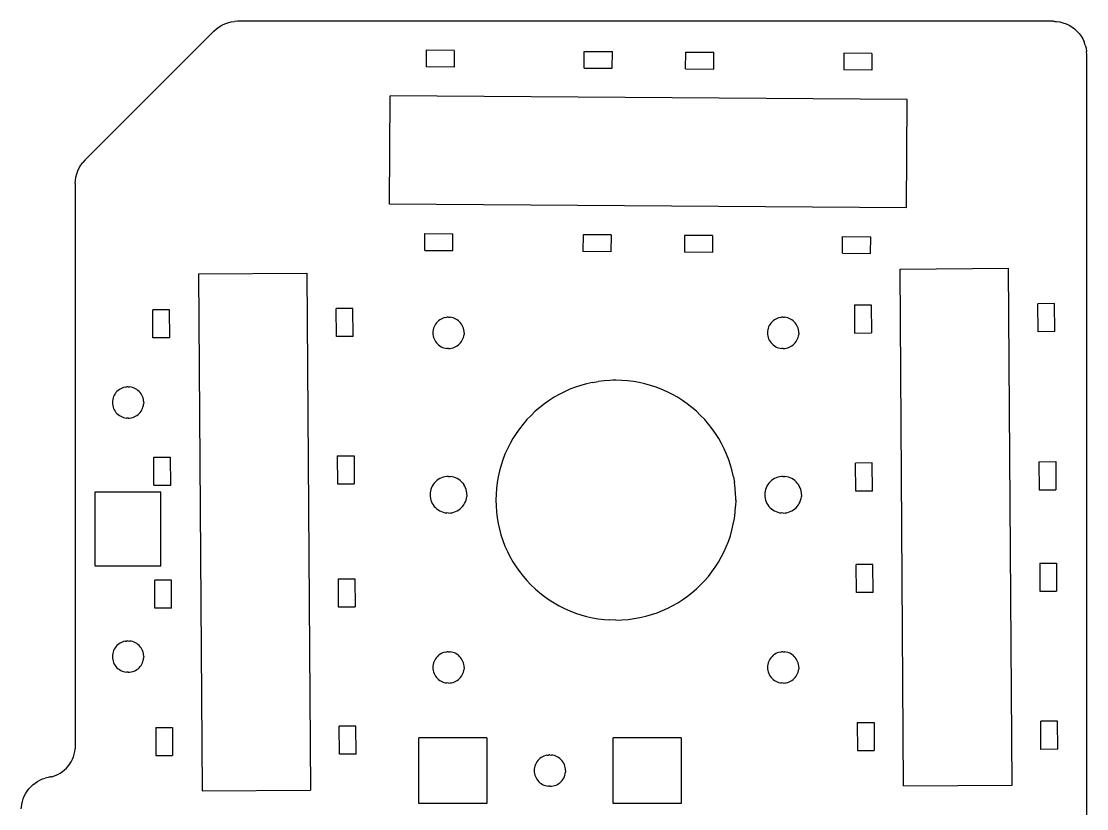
# Model space of a CAD drawing. Header units: millimetres. Extents: x -794 to 1477, y -521 to -225.
# Drawn here: x 56.4 to 155.1, y -312.1 to -239.2 of the extents above; entities that cross this region are included whole.
import ezdxf

# ---------------------------------------------------------------- set-up
doc = ezdxf.new("R2010")
doc.units = ezdxf.units.MM
doc.linetypes.add('HIDDEN', pattern=[9.525, 6.35, -3.175])
doc.layers.get('0').update_dxf_attribs({"color": 253, "lineweight": 70, "true_color": 0x8faf8f})
doc.layers.add('Hidden', color=98, linetype='Continuous', lineweight=70, true_color=0x054805)

msp = doc.modelspace()

# ---------------------------------------------------------------- linework, layer by layer
at = {"color": 98, "lineweight": -3, "true_color": 0x054805}
for p, q in [((74.495, -239.88), (74.739, -239.699)), ((74.739, -239.699), (75, -239.543)), ((75, -239.543), (75.274, -239.413)), ((75.274, -239.413), (75.561, -239.31)), ((75.561, -239.31), (75.855, -239.236)), ((75.855, -239.236), (76.156, -239.192)), ((76.46, -239.177), (76.156, -239.192)), ((152.019, -239.177), (76.46, -239.177)), ((152.038, -239.177), (152.057, -239.177)), ((152.057, -239.177), (152.095, -239.178)), ((152.095, -239.178), (152.171, -239.18)), ((152.171, -239.18), (152.323, -239.191)), ((152.323, -239.191), (152.623, -239.236)), ((152.623, -239.236), (152.918, -239.31)), ((152.918, -239.31), (153.204, -239.412)), ((153.204, -239.412), (153.479, -239.542)), ((153.479, -239.542), (153.74, -239.699)), ((153.74, -239.699), (153.984, -239.88)), ((62.326, -252.028), (74.27, -240.084)), ((74.27, -240.084), (74.495, -239.88)), ((153.984, -239.88), (154.209, -240.084)), ((154.209, -240.084), (154.413, -240.309)), ((154.413, -240.309), (154.595, -240.553)), ((154.595, -240.553), (154.751, -240.814)), ((154.751, -240.814), (154.881, -241.089)), ((154.984, -241.375), (154.881, -241.089)), ((154.984, -241.375), (155.058, -241.67)), ((155.058, -241.67), (155.102, -241.971)), ((93.926, -241.859), (93.915, -243.411)), ((96.528, -241.877), (93.926, -241.859)), ((96.528, -241.877), (96.518, -243.429)), ((108.565, -243.513), (108.576, -241.961)), ((108.576, -241.961), (111.178, -241.979)), ((111.167, -243.531), (111.178, -241.979)), ((117.965, -243.579), (117.976, -242.026)), ((117.976, -242.026), (120.578, -242.045)), ((120.567, -243.597), (120.578, -242.045)), ((132.626, -242.129), (132.615, -243.681)), ((135.228, -242.147), (132.626, -242.129)), ((135.228, -242.147), (135.217, -243.699)), ((155.117, -242.275), (155.102, -241.971)), ((155.117, -330.281), (155.117, -242.275)), ((96.518, -243.429), (93.915, -243.411)), ((108.565, -243.513), (111.167, -243.531)), ((117.965, -243.579), (120.567, -243.597)), ((135.217, -243.699), (132.615, -243.681)), ((90.527, -256.133), (90.597, -246.085)), ((138.498, -246.42), (90.597, -246.085)), ((138.427, -256.468), (138.498, -246.42)), ((61.784, -252.758), (61.941, -252.497)), ((61.941, -252.497), (62.122, -252.253)), ((62.326, -252.028), (62.122, -252.253)), ((61.434, -253.914), (61.479, -253.613)), ((61.479, -253.613), (61.552, -253.319)), ((61.552, -253.319), (61.655, -253.032)), ((61.655, -253.032), (61.784, -252.758)), ((61.419, -254.217), (61.434, -253.914)), ((61.419, -254.217), (61.419, -306.359)), ((138.427, -256.468), (90.527, -256.133)), ((93.797, -260.406), (93.808, -258.854)), ((93.808, -258.854), (96.41, -258.872)), ((96.399, -260.425), (96.41, -258.872)), ((108.458, -258.956), (108.447, -260.509)), ((111.06, -258.975), (108.458, -258.956)), ((111.06, -258.975), (111.048, -260.527)), ((117.857, -259.022), (117.846, -260.574)), ((120.459, -259.04), (117.857, -259.022)), ((120.459, -259.04), (120.448, -260.592)), ((132.496, -260.676), (132.507, -259.124)), ((132.507, -259.124), (135.109, -259.142)), ((135.098, -260.695), (135.109, -259.142)), ((93.797, -260.406), (96.399, -260.425)), ((111.048, -260.527), (108.447, -260.509)), ((120.448, -260.592), (117.846, -260.574)), ((132.496, -260.676), (135.098, -260.695)), ((72.828, -262.587), (82.875, -262.517)), ((82.875, -262.517), (83.209, -310.418)), ((137.826, -262.133), (147.874, -262.063)), ((138.161, -310.034), (137.826, -262.133)), ((148.208, -309.964), (147.874, -262.063)), ((72.828, -262.587), (73.162, -310.488)), ((133.599, -265.463), (135.151, -265.452)), ((133.599, -265.463), (133.617, -268.065)), ((135.151, -265.452), (135.169, -268.054)), ((152.146, -265.334), (150.595, -265.344)), ((150.613, -267.947), (150.595, -265.344)), ((152.165, -267.936), (152.146, -265.334)), ((70.152, -265.906), (68.601, -265.917)), ((68.619, -268.519), (68.601, -265.917)), ((70.171, -268.508), (70.152, -265.906)), ((87.148, -265.787), (85.596, -265.798)), ((85.615, -268.4), (85.596, -265.798)), ((87.166, -268.389), (87.148, -265.787)), ((94.716, -267.365), (94.655, -267.493)), ((94.789, -267.243), (94.716, -267.365)), ((94.874, -267.129), (94.789, -267.243)), ((94.97, -267.023), (94.874, -267.129)), ((95.075, -266.928), (94.97, -267.023)), ((95.189, -266.843), (95.075, -266.928)), ((95.311, -266.77), (95.189, -266.843)), ((95.44, -266.709), (95.311, -266.77)), ((95.574, -266.661), (95.44, -266.709)), ((95.712, -266.626), (95.574, -266.661)), ((95.712, -266.626), (95.853, -266.606)), ((95.924, -266.6), (95.853, -266.606)), ((95.959, -266.599), (95.924, -266.6)), ((95.977, -266.599), (95.959, -266.599)), ((95.995, -266.599), (96.137, -266.606)), ((96.278, -266.626), (96.137, -266.606)), ((96.416, -266.661), (96.278, -266.626)), ((96.55, -266.709), (96.416, -266.661)), ((96.679, -266.77), (96.55, -266.709)), ((96.801, -266.843), (96.679, -266.77)), ((96.915, -266.928), (96.801, -266.843)), ((97.02, -267.024), (96.915, -266.928)), ((97.116, -267.129), (97.02, -267.024)), ((97.201, -267.243), (97.116, -267.129)), ((97.274, -267.365), (97.201, -267.243)), ((97.335, -267.494), (97.274, -267.365)), ((125.716, -267.365), (125.655, -267.493)), ((125.789, -267.243), (125.716, -267.365)), ((125.874, -267.129), (125.789, -267.243)), ((125.97, -267.023), (125.874, -267.129)), ((126.075, -266.928), (125.97, -267.023)), ((126.19, -266.843), (126.075, -266.928)), ((126.312, -266.77), (126.19, -266.843)), ((126.44, -266.709), (126.312, -266.77)), ((126.574, -266.661), (126.44, -266.709)), ((126.712, -266.626), (126.574, -266.661)), ((126.712, -266.626), (126.853, -266.606)), ((126.924, -266.6), (126.853, -266.606)), ((126.96, -266.599), (126.924, -266.6)), ((126.977, -266.599), (126.96, -266.599)), ((126.995, -266.599), (127.137, -266.606)), ((127.278, -266.626), (127.137, -266.606)), ((127.416, -266.661), (127.278, -266.626)), ((127.55, -266.709), (127.416, -266.661)), ((127.679, -266.77), (127.55, -266.709)), ((127.801, -266.843), (127.679, -266.77)), ((127.915, -266.928), (127.801, -266.843)), ((128.021, -267.024), (127.915, -266.928)), ((128.116, -267.129), (128.021, -267.024)), ((128.201, -267.243), (128.116, -267.129)), ((128.274, -267.365), (128.201, -267.243)), ((128.335, -267.494), (128.274, -267.365)), ((87.166, -268.389), (85.615, -268.4)), ((94.552, -267.906), (94.545, -268.049)), ((94.545, -268.049), (94.552, -268.191)), ((94.572, -267.766), (94.552, -267.906)), ((94.552, -268.191), (94.572, -268.332)), ((94.607, -267.627), (94.572, -267.766)), ((94.572, -268.332), (94.607, -268.47)), ((94.655, -267.493), (94.607, -267.627)), ((97.383, -267.628), (97.335, -267.494)), ((97.38, -268.48), (97.415, -268.341)), ((97.417, -267.766), (97.383, -267.628)), ((97.415, -268.341), (97.437, -268.197)), ((97.438, -267.907), (97.417, -267.766)), ((97.445, -268.049), (97.437, -268.197)), ((97.443, -267.978), (97.438, -267.907)), ((97.444, -268.013), (97.443, -267.978)), ((97.445, -268.031), (97.444, -268.013)), ((97.445, -268.046), (97.445, -268.048)), ((97.445, -268.046), (97.445, -268.048)), ((97.445, -268.046), (97.445, -268.049)), ((125.552, -267.906), (125.545, -268.049)), ((125.545, -268.049), (125.552, -268.191)), ((125.573, -267.766), (125.552, -267.906)), ((125.552, -268.191), (125.573, -268.332)), ((125.607, -267.627), (125.573, -267.766)), ((125.573, -268.332), (125.607, -268.47)), ((125.655, -267.493), (125.607, -267.627)), ((128.383, -267.628), (128.335, -267.494)), ((128.38, -268.48), (128.416, -268.341)), ((128.418, -267.766), (128.383, -267.628)), ((128.416, -268.341), (128.438, -268.197)), ((128.438, -267.907), (128.418, -267.766)), ((128.443, -267.978), (128.438, -267.907)), ((128.445, -268.049), (128.438, -268.197)), ((128.445, -268.013), (128.443, -267.978)), ((128.445, -268.031), (128.445, -268.013)), ((128.445, -268.046), (128.445, -268.049)), ((133.617, -268.065), (135.169, -268.054)), ((152.165, -267.936), (150.613, -267.947)), ((70.171, -268.508), (68.619, -268.519)), ((94.607, -268.47), (94.655, -268.604)), ((94.655, -268.604), (94.716, -268.732)), ((94.716, -268.732), (94.789, -268.854)), ((94.789, -268.854), (94.874, -268.969)), ((94.874, -268.969), (94.969, -269.074)), ((94.969, -269.074), (95.075, -269.17)), ((95.075, -269.17), (95.189, -269.254)), ((95.189, -269.254), (95.311, -269.328)), ((95.311, -269.328), (95.44, -269.389)), ((95.44, -269.389), (95.574, -269.437)), ((95.574, -269.437), (95.712, -269.471)), ((96.287, -269.469), (96.426, -269.433)), ((96.426, -269.433), (96.559, -269.385)), ((96.559, -269.385), (96.686, -269.324)), ((96.686, -269.324), (96.806, -269.251)), ((96.806, -269.251), (96.917, -269.168)), ((96.917, -269.168), (97.02, -269.074)), ((97.02, -269.074), (97.114, -268.971)), ((97.114, -268.971), (97.197, -268.859)), ((97.197, -268.859), (97.27, -268.74)), ((97.27, -268.74), (97.331, -268.613)), ((97.331, -268.613), (97.38, -268.48)), ((125.607, -268.47), (125.655, -268.604)), ((125.655, -268.604), (125.716, -268.732)), ((125.716, -268.732), (125.789, -268.854)), ((125.789, -268.854), (125.874, -268.968)), ((125.874, -268.968), (125.97, -269.074)), ((125.97, -269.074), (126.075, -269.17)), ((126.075, -269.17), (126.189, -269.254)), ((126.189, -269.254), (126.311, -269.328)), ((126.311, -269.328), (126.44, -269.389)), ((126.44, -269.389), (126.574, -269.437)), ((126.574, -269.437), (126.712, -269.471)), ((127.287, -269.469), (127.426, -269.433)), ((127.426, -269.433), (127.56, -269.385)), ((127.56, -269.385), (127.686, -269.324)), ((127.686, -269.324), (127.806, -269.251)), ((127.806, -269.251), (127.917, -269.168)), ((127.917, -269.168), (128.02, -269.074)), ((128.02, -269.074), (128.114, -268.971)), ((128.114, -268.971), (128.197, -268.859)), ((128.197, -268.859), (128.27, -268.74)), ((128.27, -268.74), (128.331, -268.613)), ((128.331, -268.613), (128.38, -268.48)), ((95.712, -269.471), (95.853, -269.492)), ((95.995, -269.499), (95.853, -269.492)), ((95.995, -269.499), (96.143, -269.491)), ((96.143, -269.491), (96.287, -269.469)), ((126.712, -269.471), (126.853, -269.492)), ((126.995, -269.499), (126.853, -269.492)), ((126.995, -269.499), (127.143, -269.491)), ((127.143, -269.491), (127.287, -269.469)), ((65.391, -273.38), (65.285, -273.476)), ((65.505, -273.295), (65.391, -273.38)), ((65.627, -273.222), (65.505, -273.295)), ((65.756, -273.161), (65.627, -273.222)), ((65.89, -273.113), (65.756, -273.161)), ((66.028, -273.079), (65.89, -273.113)), ((66.028, -273.079), (66.168, -273.058)), ((66.239, -273.053), (66.168, -273.058)), ((66.275, -273.052), (66.239, -273.053)), ((66.293, -273.051), (66.275, -273.052)), ((66.31, -273.051), (66.453, -273.058)), ((66.593, -273.079), (66.453, -273.058)), ((66.732, -273.113), (66.593, -273.079)), ((66.866, -273.161), (66.732, -273.113)), ((66.994, -273.222), (66.866, -273.161)), ((67.116, -273.296), (66.994, -273.222)), ((67.231, -273.381), (67.116, -273.296)), ((67.336, -273.476), (67.231, -273.381)), ((107.243, -273.28), (106.745, -273.502)), ((107.752, -273.084), (107.243, -273.28)), ((108.27, -272.913), (107.752, -273.084)), ((108.795, -272.768), (108.27, -272.913)), ((109.327, -272.649), (108.795, -272.768)), ((109.327, -272.649), (109.865, -272.556)), ((110.406, -272.49), (109.865, -272.556)), ((110.95, -272.451), (110.406, -272.49)), ((111.222, -272.441), (110.95, -272.451)), ((111.359, -272.438), (111.222, -272.441)), ((111.427, -272.438), (111.359, -272.438)), ((111.461, -272.438), (111.427, -272.438)), ((111.478, -272.438), (111.461, -272.438)), ((112.04, -272.451), (111.495, -272.438)), ((112.584, -272.49), (112.04, -272.451)), ((113.126, -272.557), (112.584, -272.49)), ((113.663, -272.649), (113.126, -272.557)), ((114.196, -272.768), (113.663, -272.649)), ((114.721, -272.913), (114.196, -272.768)), ((115.239, -273.084), (114.721, -272.913)), ((115.748, -273.281), (115.239, -273.084)), ((116.247, -273.502), (115.748, -273.281)), ((64.867, -274.359), (64.86, -274.501)), ((64.888, -274.218), (64.867, -274.359)), ((64.923, -274.08), (64.888, -274.218)), ((64.971, -273.946), (64.923, -274.08)), ((65.031, -273.817), (64.971, -273.946)), ((65.105, -273.695), (65.031, -273.817)), ((65.19, -273.581), (65.105, -273.695)), ((65.285, -273.476), (65.19, -273.581)), ((67.432, -273.582), (67.336, -273.476)), ((67.516, -273.696), (67.432, -273.582)), ((67.59, -273.818), (67.516, -273.696)), ((67.651, -273.946), (67.59, -273.818)), ((67.699, -274.08), (67.651, -273.946)), ((67.733, -274.218), (67.699, -274.08)), ((67.754, -274.359), (67.733, -274.218)), ((67.759, -274.43), (67.754, -274.359)), ((105.323, -274.308), (104.877, -274.623)), ((105.783, -274.016), (105.323, -274.308)), ((106.258, -273.747), (105.783, -274.016)), ((106.745, -273.502), (106.258, -273.747)), ((116.734, -273.748), (116.247, -273.502)), ((117.208, -274.017), (116.734, -273.748)), ((117.669, -274.309), (117.208, -274.017)), ((118.114, -274.624), (117.669, -274.309)), ((64.86, -274.501), (64.867, -274.643)), ((64.867, -274.643), (64.888, -274.784)), ((64.888, -274.784), (64.922, -274.922)), ((64.922, -274.922), (64.97, -275.056)), ((64.97, -275.056), (65.031, -275.185)), ((65.031, -275.185), (65.105, -275.307)), ((65.105, -275.307), (65.189, -275.421)), ((67.429, -275.424), (67.513, -275.312)), ((67.513, -275.312), (67.586, -275.192)), ((67.586, -275.192), (67.647, -275.066)), ((67.647, -275.066), (67.695, -274.932)), ((67.695, -274.932), (67.731, -274.794)), ((67.731, -274.794), (67.753, -274.65)), ((67.761, -274.501), (67.753, -274.65)), ((67.76, -274.466), (67.759, -274.43)), ((67.76, -274.483), (67.76, -274.466)), ((67.761, -274.499), (67.761, -274.501)), ((104.035, -275.315), (103.64, -275.691)), ((104.447, -274.958), (104.035, -275.315)), ((104.877, -274.623), (104.447, -274.958)), ((118.544, -274.96), (118.114, -274.624)), ((118.957, -275.316), (118.544, -274.96)), ((119.352, -275.692), (118.957, -275.316)), ((65.189, -275.421), (65.285, -275.527)), ((65.285, -275.527), (65.391, -275.622)), ((65.391, -275.622), (65.505, -275.707)), ((65.505, -275.707), (65.627, -275.78)), ((65.627, -275.78), (65.755, -275.841)), ((65.755, -275.841), (65.889, -275.889)), ((65.889, -275.889), (66.027, -275.924)), ((66.027, -275.924), (66.168, -275.944)), ((66.31, -275.951), (66.168, -275.944)), ((66.31, -275.951), (66.459, -275.944)), ((66.459, -275.944), (66.603, -275.922)), ((66.603, -275.922), (66.742, -275.886)), ((66.742, -275.886), (66.875, -275.837)), ((66.875, -275.837), (67.002, -275.776)), ((67.002, -275.776), (67.121, -275.704)), ((67.121, -275.704), (67.233, -275.62)), ((67.233, -275.62), (67.336, -275.527)), ((67.336, -275.527), (67.429, -275.424)), ((103.263, -276.086), (102.907, -276.499)), ((103.64, -275.691), (103.263, -276.086)), ((119.728, -276.087), (119.352, -275.692)), ((120.085, -276.5), (119.728, -276.087)), ((102.571, -276.928), (102.256, -277.374)), ((102.907, -276.499), (102.571, -276.928)), ((120.42, -276.93), (120.085, -276.5)), ((120.735, -277.376), (120.42, -276.93)), ((101.695, -278.309), (101.449, -278.796)), ((101.964, -277.835), (101.695, -278.309)), ((102.256, -277.374), (101.964, -277.835)), ((121.027, -277.836), (120.735, -277.376)), ((121.296, -278.311), (121.027, -277.836)), ((121.542, -278.798), (121.296, -278.311)), ((101.227, -279.294), (101.031, -279.803)), ((101.449, -278.796), (101.227, -279.294)), ((121.763, -279.296), (121.542, -278.798)), ((121.96, -279.805), (121.763, -279.296)), ((68.696, -279.567), (70.248, -279.556)), ((68.714, -282.169), (68.696, -279.567)), ((70.266, -282.158), (70.248, -279.556)), ((85.692, -279.448), (87.244, -279.437)), ((85.692, -279.448), (85.71, -282.049)), ((87.244, -279.437), (87.261, -282.039)), ((101.031, -279.803), (100.86, -280.321)), ((122.131, -280.323), (121.96, -279.805)), ((135.253, -280.102), (133.701, -280.113)), ((133.72, -282.714), (133.701, -280.113)), ((135.272, -282.704), (135.253, -280.102)), ((150.697, -279.994), (152.249, -279.983)), ((150.697, -279.994), (150.715, -282.596)), ((152.249, -279.983), (152.267, -282.585)), ((100.715, -280.847), (100.595, -281.379)), ((100.86, -280.321), (100.715, -280.847)), ((122.276, -280.849), (122.131, -280.323)), ((122.395, -281.381), (122.276, -280.849)), ((68.714, -282.169), (70.266, -282.158)), ((85.71, -282.049), (87.261, -282.039)), ((94.496, -282.243), (94.424, -282.393)), ((94.582, -282.1), (94.496, -282.243)), ((94.681, -281.966), (94.582, -282.1)), ((94.793, -281.842), (94.681, -281.966)), ((94.917, -281.73), (94.793, -281.842)), ((95.051, -281.631), (94.917, -281.73)), ((95.194, -281.545), (95.051, -281.631)), ((95.345, -281.473), (95.194, -281.545)), ((95.502, -281.417), (95.345, -281.473)), ((95.664, -281.377), (95.502, -281.417)), ((95.829, -281.352), (95.664, -281.377)), ((95.912, -281.346), (95.829, -281.352)), ((95.953, -281.345), (95.912, -281.346)), ((95.974, -281.345), (95.953, -281.345)), ((95.985, -281.344), (95.974, -281.345)), ((95.995, -281.344), (96.162, -281.352)), ((96.327, -281.377), (96.162, -281.352)), ((96.489, -281.417), (96.327, -281.377)), ((96.646, -281.473), (96.489, -281.417)), ((96.797, -281.545), (96.646, -281.473)), ((96.94, -281.631), (96.797, -281.545)), ((97.074, -281.73), (96.94, -281.631)), ((97.197, -281.843), (97.074, -281.73)), ((97.31, -281.966), (97.197, -281.843)), ((97.31, -281.966), (97.409, -282.1)), ((97.495, -282.243), (97.409, -282.1)), ((97.566, -282.394), (97.495, -282.243)), ((100.503, -281.917), (100.437, -282.458)), ((100.595, -281.379), (100.503, -281.917)), ((122.395, -281.381), (122.487, -281.918)), ((122.553, -282.46), (122.487, -281.918)), ((125.496, -282.243), (125.425, -282.394)), ((125.582, -282.1), (125.496, -282.243)), ((125.682, -281.966), (125.582, -282.1)), ((125.794, -281.842), (125.682, -281.966)), ((125.917, -281.73), (125.794, -281.842)), ((126.051, -281.631), (125.917, -281.73)), ((126.194, -281.545), (126.051, -281.631)), ((126.345, -281.473), (126.194, -281.545)), ((126.502, -281.417), (126.345, -281.473)), ((126.664, -281.377), (126.502, -281.417)), ((126.829, -281.353), (126.664, -281.377)), ((126.912, -281.347), (126.829, -281.353)), ((126.954, -281.345), (126.912, -281.347)), ((126.975, -281.345), (126.954, -281.345)), ((126.985, -281.345), (126.975, -281.345)), ((126.996, -281.345), (127.162, -281.353)), ((127.328, -281.377), (127.162, -281.353)), ((127.49, -281.417), (127.328, -281.377)), ((127.647, -281.474), (127.49, -281.417)), ((127.797, -281.545), (127.647, -281.474)), ((127.941, -281.631), (127.797, -281.545)), ((128.075, -281.731), (127.941, -281.631)), ((128.198, -281.843), (128.075, -281.731)), ((128.31, -281.966), (128.198, -281.843)), ((128.31, -281.966), (128.41, -282.1)), ((128.496, -282.243), (128.41, -282.1)), ((128.567, -282.394), (128.496, -282.243)), ((63.26, -282.782), (69.358, -282.78)), ((63.262, -289.68), (63.26, -282.782)), ((69.36, -289.678), (69.358, -282.78)), ((94.303, -282.878), (94.295, -283.044)), ((94.295, -283.044), (94.303, -283.211)), ((94.328, -282.712), (94.303, -282.878)), ((94.303, -283.211), (94.327, -283.376)), ((94.368, -282.551), (94.328, -282.712)), ((94.424, -282.393), (94.368, -282.551)), ((97.622, -282.551), (97.566, -282.394)), ((97.663, -282.713), (97.622, -282.551)), ((97.661, -283.387), (97.686, -283.218)), ((97.687, -282.878), (97.663, -282.713)), ((97.695, -283.044), (97.686, -283.218)), ((97.693, -282.961), (97.687, -282.878)), ((97.695, -283.003), (97.693, -282.961)), ((97.695, -283.024), (97.695, -283.003)), ((97.695, -283.034), (97.695, -283.024)), ((100.397, -283.002), (100.384, -283.547)), ((100.437, -282.458), (100.397, -283.002)), ((122.593, -283.004), (122.553, -282.46)), ((122.603, -283.276), (122.593, -283.004)), ((125.304, -282.878), (125.296, -283.044)), ((125.296, -283.044), (125.304, -283.211)), ((125.328, -282.713), (125.304, -282.878)), ((125.304, -283.211), (125.328, -283.376)), ((125.369, -282.551), (125.328, -282.713)), ((125.425, -282.394), (125.369, -282.551)), ((128.623, -282.551), (128.567, -282.394)), ((128.664, -282.713), (128.623, -282.551)), ((128.661, -283.387), (128.687, -283.218)), ((128.688, -282.878), (128.664, -282.713)), ((128.696, -283.045), (128.687, -283.218)), ((128.694, -282.961), (128.688, -282.878)), ((128.695, -283.003), (128.694, -282.961)), ((128.696, -283.024), (128.695, -283.003)), ((128.696, -283.034), (128.696, -283.024)), ((128.696, -283.042), (128.696, -283.044)), ((135.272, -282.704), (133.72, -282.714)), ((150.715, -282.596), (152.267, -282.585)), ((94.327, -283.376), (94.368, -283.538)), ((94.368, -283.538), (94.424, -283.695)), ((94.424, -283.695), (94.496, -283.846)), ((94.496, -283.846), (94.581, -283.989)), ((94.581, -283.989), (94.681, -284.123)), ((94.681, -284.123), (94.793, -284.246)), ((97.197, -284.246), (97.307, -284.126)), ((97.307, -284.126), (97.405, -283.995)), ((97.405, -283.995), (97.49, -283.855)), ((97.49, -283.855), (97.562, -283.706)), ((97.562, -283.706), (97.619, -283.55)), ((97.619, -283.55), (97.661, -283.387)), ((100.384, -283.547), (100.397, -284.092)), ((100.397, -284.092), (100.436, -284.636)), ((122.549, -284.685), (122.592, -284.121)), ((122.606, -283.549), (122.592, -284.121)), ((122.605, -283.412), (122.603, -283.276)), ((122.606, -283.481), (122.605, -283.412)), ((122.606, -283.515), (122.606, -283.481)), ((122.606, -283.532), (122.606, -283.515)), ((125.328, -283.376), (125.369, -283.538)), ((125.369, -283.538), (125.425, -283.695)), ((125.425, -283.695), (125.496, -283.846)), ((125.496, -283.846), (125.582, -283.989)), ((125.582, -283.989), (125.682, -284.123)), ((125.682, -284.123), (125.794, -284.247)), ((128.198, -284.247), (128.308, -284.126)), ((128.308, -284.126), (128.405, -283.995)), ((128.405, -283.995), (128.491, -283.855)), ((128.491, -283.855), (128.562, -283.706)), ((128.562, -283.706), (128.619, -283.55)), ((128.619, -283.55), (128.661, -283.387)), ((94.793, -284.246), (94.917, -284.359)), ((94.917, -284.359), (95.051, -284.458)), ((95.051, -284.458), (95.194, -284.544)), ((95.194, -284.544), (95.344, -284.615)), ((95.344, -284.615), (95.501, -284.672)), ((95.501, -284.672), (95.663, -284.712)), ((95.663, -284.712), (95.828, -284.736)), ((95.995, -284.744), (95.828, -284.736)), ((95.995, -284.744), (96.169, -284.736)), ((96.169, -284.736), (96.338, -284.71)), ((96.338, -284.71), (96.501, -284.668)), ((96.501, -284.668), (96.657, -284.611)), ((96.657, -284.611), (96.805, -284.539)), ((96.805, -284.539), (96.946, -284.454)), ((96.946, -284.454), (97.076, -284.356)), ((97.076, -284.356), (97.197, -284.246)), ((100.436, -284.636), (100.502, -285.178)), ((100.502, -285.178), (100.595, -285.715)), ((122.478, -285.241), (122.549, -284.685)), ((125.794, -284.247), (125.917, -284.359)), ((125.917, -284.359), (126.051, -284.458)), ((126.051, -284.458), (126.194, -284.544)), ((126.194, -284.544), (126.345, -284.616)), ((126.345, -284.616), (126.502, -284.672)), ((126.502, -284.672), (126.664, -284.712)), ((126.664, -284.712), (126.829, -284.737)), ((126.996, -284.745), (126.829, -284.737)), ((126.996, -284.745), (127.17, -284.736)), ((127.17, -284.736), (127.338, -284.71)), ((127.338, -284.71), (127.501, -284.668)), ((127.501, -284.668), (127.658, -284.611)), ((127.658, -284.611), (127.806, -284.539)), ((127.806, -284.539), (127.946, -284.454)), ((127.946, -284.454), (128.077, -284.356)), ((128.077, -284.356), (128.198, -284.247)), ((100.595, -285.715), (100.714, -286.248)), ((122.256, -286.326), (122.38, -285.788)), ((122.38, -285.788), (122.478, -285.241)), ((100.714, -286.248), (100.859, -286.773)), ((100.859, -286.773), (101.03, -287.291)), ((121.932, -287.369), (122.107, -286.853)), ((122.107, -286.853), (122.256, -286.326)), ((101.03, -287.291), (101.226, -287.8)), ((101.226, -287.8), (101.448, -288.299)), ((121.51, -288.366), (121.733, -287.874)), ((121.733, -287.874), (121.932, -287.369)), ((101.448, -288.299), (101.693, -288.786)), ((101.693, -288.786), (101.962, -289.261)), ((120.997, -289.31), (121.265, -288.845)), ((121.265, -288.845), (121.51, -288.366)), ((69.36, -289.68), (63.262, -289.68)), ((101.962, -289.261), (102.255, -289.721)), ((102.255, -289.721), (102.569, -290.167)), ((120.399, -290.197), (120.708, -289.761)), ((120.708, -289.761), (120.997, -289.31)), ((135.319, -289.502), (133.767, -289.513)), ((133.785, -292.115), (133.767, -289.513)), ((135.337, -292.104), (135.319, -289.502)), ((150.763, -289.394), (152.315, -289.383)), ((150.763, -289.394), (150.781, -291.995)), ((152.315, -289.383), (152.332, -291.985)), ((70.327, -290.956), (68.776, -290.966)), ((68.794, -293.568), (68.776, -290.966)), ((70.345, -293.557), (70.327, -290.956)), ((85.771, -290.848), (87.323, -290.837)), ((85.771, -290.848), (85.789, -293.449)), ((87.323, -290.837), (87.341, -293.439)), ((102.569, -290.167), (102.905, -290.597)), ((102.905, -290.597), (103.261, -291.01)), ((103.261, -291.01), (103.637, -291.405)), ((119.352, -291.406), (119.72, -291.02)), ((119.72, -291.02), (120.069, -290.617)), ((120.069, -290.617), (120.399, -290.197)), ((103.637, -291.405), (104.032, -291.781)), ((104.032, -291.781), (104.445, -292.138)), ((118.143, -292.453), (118.563, -292.123)), ((118.563, -292.123), (118.966, -291.773)), ((118.966, -291.773), (119.352, -291.406)), ((135.337, -292.104), (133.785, -292.115)), ((150.781, -291.995), (152.332, -291.985)), ((104.445, -292.138), (104.875, -292.473)), ((104.875, -292.473), (105.321, -292.788)), ((105.321, -292.788), (105.781, -293.08)), ((105.781, -293.08), (106.256, -293.35)), ((116.791, -293.319), (117.256, -293.051)), ((117.256, -293.051), (117.707, -292.762)), ((117.707, -292.762), (118.143, -292.453)), ((70.345, -293.557), (68.794, -293.568)), ((85.789, -293.449), (87.341, -293.439)), ((106.256, -293.35), (106.743, -293.595)), ((106.743, -293.595), (107.241, -293.817)), ((107.241, -293.817), (107.75, -294.013)), ((107.75, -294.013), (108.268, -294.184)), ((114.799, -294.16), (115.315, -293.986)), ((115.315, -293.986), (115.82, -293.787)), ((115.82, -293.787), (116.312, -293.564)), ((116.312, -293.564), (116.791, -293.319)), ((108.268, -294.184), (108.794, -294.329)), ((108.794, -294.329), (109.326, -294.448)), ((109.326, -294.448), (109.864, -294.541)), ((109.864, -294.541), (110.405, -294.607)), ((110.405, -294.607), (110.95, -294.647)), ((111.495, -294.66), (110.95, -294.647)), ((111.495, -294.66), (112.067, -294.646)), ((112.067, -294.646), (112.631, -294.603)), ((112.631, -294.603), (113.187, -294.532)), ((113.187, -294.532), (113.734, -294.434)), ((113.734, -294.434), (114.272, -294.31)), ((114.272, -294.31), (114.799, -294.16)), ((65.285, -297.026), (65.19, -297.131)), ((65.391, -296.93), (65.285, -297.026)), ((65.505, -296.845), (65.391, -296.93)), ((65.627, -296.772), (65.505, -296.845)), ((65.756, -296.711), (65.627, -296.772)), ((65.89, -296.663), (65.756, -296.711)), ((66.028, -296.629), (65.89, -296.663)), ((66.028, -296.629), (66.168, -296.608)), ((66.239, -296.603), (66.168, -296.608)), ((66.275, -296.602), (66.239, -296.603)), ((66.293, -296.601), (66.275, -296.602)), ((66.31, -296.601), (66.453, -296.608)), ((66.593, -296.629), (66.453, -296.608)), ((66.732, -296.663), (66.593, -296.629)), ((66.866, -296.711), (66.732, -296.663)), ((66.994, -296.772), (66.866, -296.711)), ((67.116, -296.846), (66.994, -296.772)), ((67.231, -296.931), (67.116, -296.846)), ((67.336, -297.026), (67.231, -296.931)), ((67.432, -297.132), (67.336, -297.026)), ((64.867, -297.909), (64.86, -298.051)), ((64.86, -298.051), (64.867, -298.193)), ((64.888, -297.768), (64.867, -297.909)), ((64.923, -297.63), (64.888, -297.768)), ((64.971, -297.496), (64.923, -297.63)), ((65.031, -297.367), (64.971, -297.496)), ((65.105, -297.245), (65.031, -297.367)), ((65.19, -297.131), (65.105, -297.245)), ((67.516, -297.246), (67.432, -297.132)), ((67.59, -297.368), (67.516, -297.246)), ((67.651, -297.496), (67.59, -297.368)), ((67.699, -297.63), (67.651, -297.496)), ((67.733, -297.768), (67.699, -297.63)), ((67.754, -297.909), (67.733, -297.768)), ((67.761, -298.051), (67.753, -298.2)), ((67.759, -297.98), (67.754, -297.909)), ((67.76, -298.016), (67.759, -297.98)), ((67.76, -298.033), (67.76, -298.016)), ((67.761, -298.049), (67.761, -298.051)), ((94.97, -298.024), (94.874, -298.129)), ((95.075, -297.928), (94.97, -298.024)), ((95.19, -297.843), (95.075, -297.928)), ((95.312, -297.77), (95.19, -297.843)), ((95.44, -297.709), (95.312, -297.77)), ((95.574, -297.661), (95.44, -297.709)), ((95.712, -297.627), (95.574, -297.661)), ((95.712, -297.627), (95.853, -297.606)), ((95.924, -297.601), (95.853, -297.606)), ((95.96, -297.599), (95.924, -297.601)), ((95.977, -297.599), (95.96, -297.599)), ((95.995, -297.599), (96.137, -297.606)), ((96.278, -297.627), (96.137, -297.606)), ((96.416, -297.661), (96.278, -297.627)), ((96.55, -297.709), (96.416, -297.661)), ((96.679, -297.77), (96.55, -297.709)), ((96.801, -297.843), (96.679, -297.77)), ((96.915, -297.928), (96.801, -297.843)), ((97.021, -298.024), (96.915, -297.928)), ((97.116, -298.129), (97.021, -298.024)), ((125.97, -298.024), (125.875, -298.129)), ((126.076, -297.928), (125.97, -298.024)), ((126.19, -297.843), (126.076, -297.928)), ((126.312, -297.77), (126.19, -297.843)), ((126.441, -297.709), (126.312, -297.77)), ((126.575, -297.661), (126.441, -297.709)), ((126.713, -297.627), (126.575, -297.661)), ((126.713, -297.627), (126.853, -297.606)), ((126.924, -297.601), (126.853, -297.606)), ((126.96, -297.599), (126.924, -297.601)), ((126.978, -297.599), (126.96, -297.599)), ((126.995, -297.599), (127.138, -297.606)), ((127.278, -297.627), (127.138, -297.606)), ((127.417, -297.661), (127.278, -297.627)), ((127.551, -297.709), (127.417, -297.661)), ((127.679, -297.77), (127.551, -297.709)), ((127.801, -297.843), (127.679, -297.77)), ((127.916, -297.928), (127.801, -297.843)), ((128.021, -298.024), (127.916, -297.928)), ((128.117, -298.129), (128.021, -298.024)), ((64.867, -298.193), (64.888, -298.334)), ((64.888, -298.334), (64.922, -298.472)), ((64.922, -298.472), (64.97, -298.606)), ((64.97, -298.606), (65.031, -298.735)), ((65.031, -298.735), (65.105, -298.857)), ((65.105, -298.857), (65.189, -298.971)), ((65.189, -298.971), (65.285, -299.077)), ((67.336, -299.077), (67.429, -298.974)), ((67.429, -298.974), (67.513, -298.862)), ((67.513, -298.862), (67.586, -298.742)), ((67.586, -298.742), (67.647, -298.616)), ((67.647, -298.616), (67.695, -298.482)), ((67.695, -298.482), (67.731, -298.343)), ((67.731, -298.343), (67.753, -298.2)), ((94.552, -298.907), (94.545, -299.049)), ((94.573, -298.766), (94.552, -298.907)), ((94.607, -298.628), (94.573, -298.766)), ((94.655, -298.494), (94.607, -298.628)), ((94.716, -298.365), (94.655, -298.494)), ((94.789, -298.243), (94.716, -298.365)), ((94.874, -298.129), (94.789, -298.243)), ((97.201, -298.244), (97.116, -298.129)), ((97.274, -298.366), (97.201, -298.244)), ((97.335, -298.494), (97.274, -298.366)), ((97.383, -298.628), (97.335, -298.494)), ((97.418, -298.766), (97.383, -298.628)), ((97.438, -298.907), (97.418, -298.766)), ((97.443, -298.978), (97.438, -298.907)), ((97.445, -299.013), (97.443, -298.978)), ((97.445, -299.031), (97.445, -299.013)), ((125.552, -298.907), (125.546, -299.049)), ((125.573, -298.766), (125.552, -298.907)), ((125.608, -298.628), (125.573, -298.766)), ((125.656, -298.494), (125.608, -298.628)), ((125.717, -298.365), (125.656, -298.494)), ((125.79, -298.243), (125.717, -298.365)), ((125.875, -298.129), (125.79, -298.243)), ((128.201, -298.244), (128.117, -298.129)), ((128.275, -298.366), (128.201, -298.244)), ((128.336, -298.494), (128.275, -298.366)), ((128.384, -298.628), (128.336, -298.494)), ((128.418, -298.766), (128.384, -298.628)), ((128.439, -298.907), (128.418, -298.766)), ((128.444, -298.978), (128.439, -298.907)), ((128.445, -299.013), (128.444, -298.978)), ((128.445, -299.031), (128.445, -299.013)), ((65.285, -299.077), (65.391, -299.172)), ((65.391, -299.172), (65.505, -299.257)), ((65.505, -299.257), (65.627, -299.33)), ((65.627, -299.33), (65.755, -299.391)), ((65.755, -299.391), (65.889, -299.439)), ((65.889, -299.439), (66.027, -299.474)), ((66.027, -299.474), (66.168, -299.494)), ((66.31, -299.501), (66.168, -299.494)), ((66.31, -299.501), (66.459, -299.494)), ((66.459, -299.494), (66.603, -299.472)), ((66.603, -299.472), (66.742, -299.436)), ((66.742, -299.436), (66.875, -299.387)), ((66.875, -299.387), (67.002, -299.326)), ((67.002, -299.326), (67.121, -299.254)), ((67.121, -299.254), (67.233, -299.17)), ((67.233, -299.17), (67.336, -299.077)), ((94.545, -299.049), (94.552, -299.191)), ((94.552, -299.191), (94.573, -299.332)), ((94.573, -299.332), (94.607, -299.47)), ((94.607, -299.47), (94.655, -299.604)), ((94.655, -299.604), (94.716, -299.733)), ((94.716, -299.733), (94.789, -299.855)), ((94.789, -299.855), (94.874, -299.969)), ((94.874, -299.969), (94.97, -300.074)), ((97.02, -300.074), (97.114, -299.971)), ((97.114, -299.971), (97.197, -299.86)), ((97.197, -299.86), (97.27, -299.74)), ((97.27, -299.74), (97.331, -299.613)), ((97.331, -299.613), (97.38, -299.48)), ((97.38, -299.48), (97.416, -299.341)), ((97.416, -299.341), (97.438, -299.197)), ((97.445, -299.049), (97.438, -299.197)), ((97.445, -299.047), (97.445, -299.049)), ((125.546, -299.049), (125.552, -299.191)), ((125.552, -299.191), (125.573, -299.332)), ((125.573, -299.332), (125.608, -299.47)), ((125.608, -299.47), (125.656, -299.604)), ((125.656, -299.604), (125.716, -299.733)), ((125.716, -299.733), (125.79, -299.855)), ((125.79, -299.855), (125.875, -299.969)), ((125.875, -299.969), (125.97, -300.074)), ((128.021, -300.074), (128.114, -299.971)), ((128.114, -299.971), (128.198, -299.86)), ((128.198, -299.86), (128.271, -299.74)), ((128.271, -299.74), (128.332, -299.613)), ((128.332, -299.613), (128.38, -299.48)), ((128.38, -299.48), (128.416, -299.341)), ((128.416, -299.341), (128.438, -299.197)), ((128.446, -299.049), (128.438, -299.197)), ((128.446, -299.047), (128.446, -299.048)), ((94.97, -300.074), (95.075, -300.17)), ((95.075, -300.17), (95.189, -300.255)), ((95.189, -300.255), (95.311, -300.328)), ((95.311, -300.328), (95.44, -300.389)), ((95.44, -300.389), (95.574, -300.437)), ((95.574, -300.437), (95.712, -300.471)), ((95.712, -300.471), (95.853, -300.492)), ((95.995, -300.499), (95.853, -300.492)), ((95.995, -300.499), (96.143, -300.491)), ((96.143, -300.491), (96.287, -300.47)), ((96.287, -300.47), (96.426, -300.434)), ((96.426, -300.434), (96.56, -300.385)), ((96.56, -300.385), (96.686, -300.324)), ((96.686, -300.324), (96.806, -300.251)), ((96.806, -300.251), (96.917, -300.168)), ((96.917, -300.168), (97.02, -300.074)), ((125.97, -300.074), (126.076, -300.17)), ((126.076, -300.17), (126.19, -300.255)), ((126.19, -300.255), (126.312, -300.328)), ((126.312, -300.328), (126.44, -300.389)), ((126.44, -300.389), (126.574, -300.437)), ((126.574, -300.437), (126.712, -300.471)), ((126.712, -300.471), (126.853, -300.492)), ((126.995, -300.499), (126.853, -300.492)), ((126.995, -300.499), (127.144, -300.491)), ((127.144, -300.491), (127.288, -300.47)), ((127.288, -300.47), (127.427, -300.434)), ((127.427, -300.434), (127.56, -300.385)), ((127.56, -300.385), (127.687, -300.324)), ((127.687, -300.324), (127.806, -300.251)), ((127.806, -300.251), (127.918, -300.168)), ((127.918, -300.168), (128.021, -300.074)), ((68.871, -304.616), (70.423, -304.605)), ((68.871, -304.616), (68.889, -307.218)), ((70.423, -304.605), (70.441, -307.207)), ((87.419, -304.487), (85.866, -304.497)), ((85.885, -307.099), (85.866, -304.497)), ((87.436, -307.088), (87.419, -304.487)), ((133.869, -304.162), (135.421, -304.151)), ((133.869, -304.162), (133.887, -306.764)), ((135.421, -304.151), (135.439, -306.753)), ((152.417, -304.033), (150.865, -304.044)), ((150.883, -306.645), (150.865, -304.044)), ((152.435, -306.634), (152.417, -304.033)), ((93.241, -311.66), (93.241, -305.563)), ((99.541, -305.565), (93.243, -305.563)), ((99.541, -305.565), (99.538, -311.663)), ((111.238, -311.66), (111.238, -305.563)), ((117.538, -305.565), (111.24, -305.563)), ((117.538, -305.565), (117.536, -311.663)), ((61.324, -307.096), (61.377, -306.853)), ((61.377, -306.853), (61.409, -306.607)), ((61.419, -306.359), (61.409, -306.607)), ((133.887, -306.764), (135.439, -306.753)), ((152.435, -306.634), (150.883, -306.645)), ((60.913, -307.996), (61.045, -307.785)), ((61.045, -307.785), (61.157, -307.564)), ((61.157, -307.564), (61.251, -307.334)), ((61.251, -307.334), (61.324, -307.096)), ((68.889, -307.218), (70.441, -307.207)), ((87.436, -307.088), (85.885, -307.099)), ((104.111, -307.928), (104.05, -308.056)), ((104.184, -307.805), (104.111, -307.928)), ((104.269, -307.691), (104.184, -307.805)), ((104.365, -307.586), (104.269, -307.691)), ((104.471, -307.49), (104.365, -307.586)), ((104.585, -307.405), (104.471, -307.49)), ((104.707, -307.332), (104.585, -307.405)), ((104.836, -307.271), (104.707, -307.332)), ((104.97, -307.223), (104.836, -307.271)), ((105.108, -307.188), (104.97, -307.223)), ((105.108, -307.188), (105.249, -307.168)), ((105.32, -307.162), (105.249, -307.168)), ((105.355, -307.161), (105.32, -307.162)), ((105.373, -307.161), (105.355, -307.161)), ((105.391, -307.161), (105.533, -307.168)), ((105.674, -307.188), (105.533, -307.168)), ((105.812, -307.223), (105.674, -307.188)), ((105.947, -307.271), (105.812, -307.223)), ((106.075, -307.332), (105.947, -307.271)), ((106.197, -307.405), (106.075, -307.332)), ((106.312, -307.49), (106.197, -307.405)), ((106.417, -307.586), (106.312, -307.49)), ((106.513, -307.692), (106.417, -307.586)), ((106.598, -307.806), (106.513, -307.692)), ((106.671, -307.928), (106.598, -307.806)), ((106.732, -308.057), (106.671, -307.928)), ((59.8, -308.963), (60.018, -308.843)), ((60.018, -308.843), (60.225, -308.706)), ((60.225, -308.706), (60.419, -308.551)), ((60.419, -308.551), (60.599, -308.381)), ((60.599, -308.381), (60.764, -308.195)), ((60.764, -308.195), (60.913, -307.996)), ((103.947, -308.469), (103.94, -308.612)), ((103.94, -308.612), (103.947, -308.754)), ((103.967, -308.329), (103.947, -308.469)), ((103.947, -308.754), (103.967, -308.895)), ((104.002, -308.19), (103.967, -308.329)), ((103.967, -308.895), (104.002, -309.033)), ((104.05, -308.056), (104.002, -308.19)), ((106.78, -308.191), (106.732, -308.057)), ((106.777, -309.043), (106.813, -308.904)), ((106.814, -308.329), (106.78, -308.191)), ((106.813, -308.904), (106.835, -308.76)), ((106.835, -308.47), (106.814, -308.329)), ((106.84, -308.541), (106.835, -308.47)), ((106.842, -308.612), (106.835, -308.76)), ((106.842, -308.576), (106.84, -308.541)), ((106.842, -308.594), (106.842, -308.576)), ((57.487, -309.934), (57.695, -309.769)), ((57.695, -309.769), (57.916, -309.622)), ((57.916, -309.622), (58.149, -309.495)), ((58.149, -309.495), (58.391, -309.388)), ((58.391, -309.388), (58.643, -309.303)), ((58.9, -309.239), (58.643, -309.303)), ((59.096, -309.202), (58.9, -309.239)), ((59.097, -309.202), (59.1, -309.202)), ((59.112, -309.199), (59.127, -309.196)), ((59.127, -309.196), (59.157, -309.189)), ((59.218, -309.175), (59.157, -309.189)), ((59.218, -309.175), (59.337, -309.143)), ((59.337, -309.143), (59.573, -309.062)), ((59.573, -309.062), (59.8, -308.963)), ((104.002, -309.033), (104.05, -309.167)), ((104.05, -309.167), (104.111, -309.296)), ((104.111, -309.296), (104.184, -309.418)), ((104.184, -309.418), (104.269, -309.532)), ((104.269, -309.532), (104.365, -309.638)), ((104.365, -309.638), (104.47, -309.734)), ((104.47, -309.734), (104.585, -309.819)), ((104.585, -309.819), (104.707, -309.892)), ((104.707, -309.892), (104.835, -309.953)), ((105.956, -309.949), (106.083, -309.888)), ((106.083, -309.888), (106.202, -309.815)), ((106.202, -309.815), (106.314, -309.732)), ((106.314, -309.732), (106.417, -309.638)), ((106.417, -309.638), (106.511, -309.535)), ((106.511, -309.535), (106.594, -309.423)), ((106.594, -309.423), (106.667, -309.304)), ((106.667, -309.304), (106.728, -309.177)), ((106.728, -309.177), (106.777, -309.043)), ((56.698, -310.989), (56.819, -310.752)), ((56.819, -310.752), (56.959, -310.527)), ((56.959, -310.527), (57.118, -310.315)), ((57.118, -310.315), (57.294, -310.117)), ((57.294, -310.117), (57.487, -309.934)), ((73.162, -310.488), (83.209, -310.418)), ((104.835, -309.953), (104.97, -310.001)), ((104.97, -310.001), (105.108, -310.035)), ((105.108, -310.035), (105.249, -310.056)), ((105.391, -310.063), (105.249, -310.056)), ((105.391, -310.063), (105.539, -310.055)), ((105.539, -310.055), (105.683, -310.033)), ((105.683, -310.033), (105.822, -309.998)), ((105.822, -309.998), (105.956, -309.949)), ((138.161, -310.034), (148.208, -309.964)), ((56.43, -312.01), (56.464, -311.747)), ((56.464, -311.747), (56.52, -311.488)), ((56.52, -311.488), (56.599, -311.234)), ((56.599, -311.234), (56.698, -310.989)), ((99.538, -311.663), (93.241, -311.66)), ((117.536, -311.663), (111.238, -311.66)), ((56.422, -312.142), (56.43, -312.01))]:
    msp.add_line(p, q, dxfattribs=at)
at = {"layer": 'Hidden', "linetype": 'HIDDEN', "lineweight": -3}
for p, q in [((152.019, -239.177), (152.024, -239.177)), ((97.445, -268.048), (97.445, -268.046)), ((97.445, -268.046), (97.445, -268.048)), ((97.445, -268.049), (97.445, -268.048)), ((97.445, -268.049), (97.445, -268.049)), ((128.445, -268.046), (128.445, -268.048)), ((128.445, -268.049), (128.445, -268.048)), ((128.445, -268.049), (128.445, -268.049)), ((67.761, -274.501), (67.761, -274.501)), ((67.761, -274.501), (67.761, -274.501)), ((97.695, -283.044), (97.695, -283.042)), ((97.695, -283.044), (97.695, -283.042)), ((97.695, -283.044), (97.695, -283.042)), ((97.695, -283.044), (97.695, -283.042)), ((97.695, -283.044), (97.695, -283.042)), ((97.695, -283.044), (97.695, -283.042)), ((97.695, -283.042), (97.695, -283.044)), ((97.695, -283.042), (97.695, -283.044)), ((97.695, -283.044), (97.695, -283.044)), ((97.695, -283.044), (97.695, -283.044)), ((128.696, -283.042), (128.696, -283.044)), ((128.696, -283.044), (128.696, -283.045)), ((128.696, -283.045), (128.696, -283.044)), ((122.606, -283.532), (122.606, -283.545)), ((122.606, -283.545), (122.606, -283.532)), ((67.761, -298.051), (67.761, -298.051)), ((67.761, -298.051), (67.761, -298.051)), ((97.445, -299.047), (97.445, -299.049)), ((97.445, -299.049), (97.445, -299.049)), ((97.445, -299.049), (97.445, -299.049)), ((128.446, -299.049), (128.446, -299.047)), ((128.446, -299.047), (128.446, -299.049)), ((128.446, -299.049), (128.446, -299.049)), ((128.446, -299.049), (128.446, -299.049)), ((106.842, -308.61), (106.842, -308.611)), ((106.842, -308.612), (106.842, -308.61)), ((106.842, -308.61), (106.842, -308.611)), ((106.842, -308.61), (106.842, -308.612)), ((106.842, -308.61), (106.842, -308.612)), ((106.842, -308.612), (106.842, -308.612)), ((106.842, -308.612), (106.842, -308.612)), ((59.112, -309.199), (59.127, -309.196))]:
    msp.add_line(p, q, dxfattribs=at)

doc.saveas('drawing.dxf')
